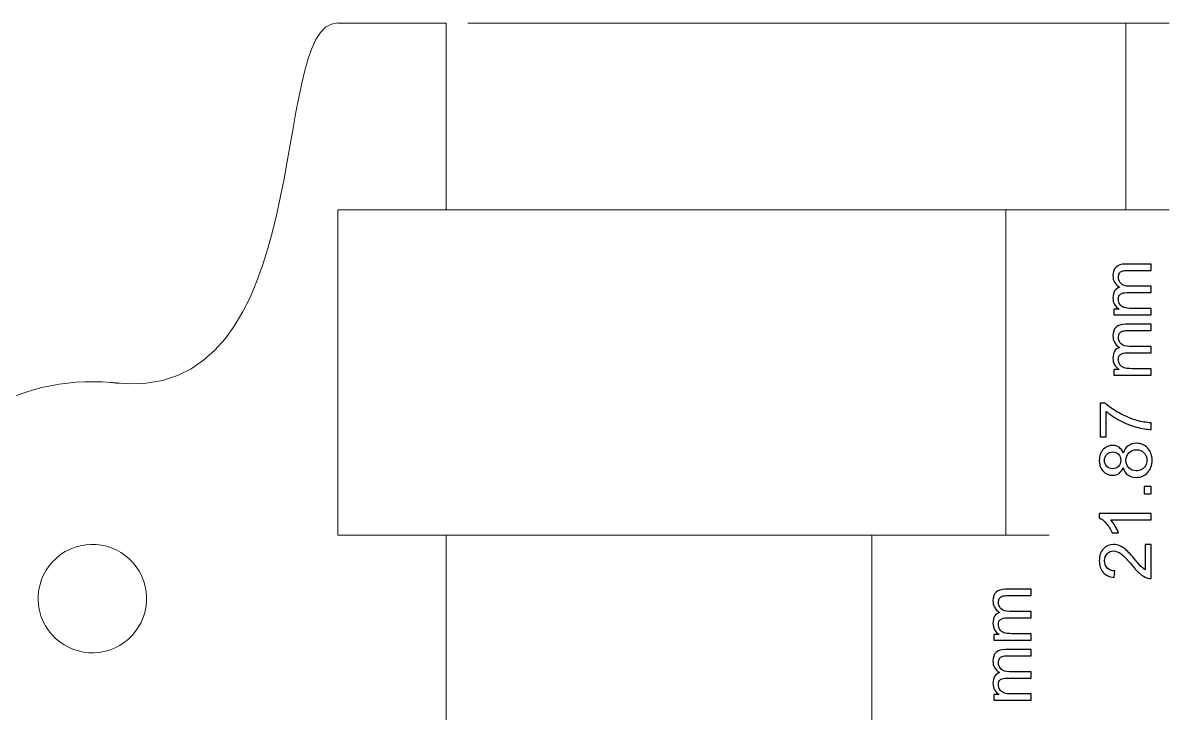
# Model space of a CAD drawing. Header units: millimetres. Extents: x -819 to 558, y -342 to 336.
# Drawn here: x 377 to 511.2, y 196 to 276.9 of the extents above; entities that cross this region are included whole.
import ezdxf

# ---------------------------------------------------------------- set-up
doc = ezdxf.new("R2010")
doc.units = ezdxf.units.MM
doc.header["$MEASUREMENT"] = 0
doc.layers.add('#Layer 1', color=7, linetype='Continuous')

msp = doc.modelspace()

# ---------------------------------------------------------------- linework, layer by layer
at = {"layer": '#Layer 1', "color": 22, "lineweight": 9}
for points in [[(387.0585, 234.7641), (412.2232, 231.2363), (405.4029, 276.8625), (413.8696, 276.8625)], [(413.8679, 216.8613), (413.8679, 216.8613), (413.8679, 254.9606), (413.8679, 254.9606)], [(426.5677, 216.8613), (426.5677, 216.8613), (426.5677, 171.6072), (426.5677, 171.6072)]]:
    msp.add_open_spline(points, degree=3, dxfattribs=at)
for points, knots in [([(413.8679, 276.8335), (413.8679, 276.8335), (426.5677, 276.8335), (426.5677, 276.8335), (426.5677, 276.8335), (426.5677, 276.8335), (426.5677, 254.9606), (426.5677, 254.9606)], [0, 0, 0, 0, 0.5, 0.5, 0.5, 0.5, 1, 1, 1, 1]), ([(426.5677, 216.8613), (426.5677, 216.8613), (413.8679, 216.8613), (413.8679, 216.8613), (413.8679, 216.8613), (413.8679, 216.8613), (413.8679, 254.9606), (413.8679, 254.9606), (413.8679, 254.9606), (413.8679, 254.9606), (426.5677, 254.9606), (426.5677, 254.9606)], [0, 0, 0, 0, 0.33333333, 0.33333333, 0.33333333, 0.33333333, 0.66666667, 0.66666667, 0.66666667, 0.66666667, 1, 1, 1, 1]), ([(369.1412, 229.1643), (370.1612, 229.9884), (371.2585, 230.7439), (372.4299, 231.4203), (372.4299, 231.4203), (377.4107, 234.2959), (382.9607, 235.2928), (388.2593, 234.631)], [0, 0, 0, 0, 0.5, 0.5, 0.5, 0.5, 1, 1, 1, 1])]:
    msp.add_open_spline(points, degree=3, knots=knots, dxfattribs=at)
at = {"layer": '#Layer 1', "color": 250, "lineweight": 20}
for points in [[(429.1079, 276.8335), (429.1079, 276.8335), (511.2328, 276.8335), (511.2328, 276.8335)], [(506.1528, 254.9606), (506.1528, 254.9606), (506.1528, 276.8335), (506.1528, 276.8335)], [(416.4081, 254.9606), (416.4081, 254.9606), (497.181, 254.9606), (497.181, 254.9606)], [(429.1077, 254.9606), (429.1077, 254.9606), (511.2328, 254.9606), (511.2328, 254.9606)], [(492.101, 216.8613), (492.101, 216.8613), (492.101, 254.9606), (492.101, 254.9606)], [(416.4079, 216.8613), (416.4079, 216.8613), (497.181, 216.8613), (497.181, 216.8613)], [(429.1077, 216.8613), (429.1077, 216.8613), (481.5144, 216.8613), (481.5144, 216.8613)], [(476.4344, 171.6072), (476.4344, 171.6072), (476.4344, 216.8613), (476.4344, 216.8613)]]:
    msp.add_open_spline(points, degree=3, dxfattribs=at)
at = {"layer": '#Layer 1', "color": 250}
for points, knots in [([(509.1444, 242.6627), (509.1444, 242.6627), (504.7544, 242.6627), (504.7544, 242.6627), (504.7544, 242.6627), (504.7544, 242.6627), (504.7544, 243.3273), (504.7544, 243.3273), (504.7544, 243.3273), (504.7544, 243.3273), (505.3697, 243.3273), (505.3697, 243.3273), (505.3697, 243.3273), (505.1552, 243.4656), (504.9816, 243.6491), (504.8518, 243.8777), (504.8518, 243.8777), (504.7205, 244.1063), (504.6542, 244.3673), (504.6542, 244.6594), (504.6542, 244.6594), (504.6542, 244.984), (504.722, 245.2507), (504.8574, 245.4581), (504.8574, 245.4581), (504.9929, 245.667), (505.1806, 245.8137), (505.4233, 245.8984), (505.4233, 245.8984), (504.911, 246.2469), (504.6542, 246.6985), (504.6542, 247.2545), (504.6542, 247.2545), (504.6542, 247.6905), (504.7756, 248.0249), (505.0169, 248.2592), (505.0169, 248.2592), (505.2582, 248.4934), (505.6293, 248.6106), (506.1303, 248.6106), (506.1303, 248.6106), (506.1303, 248.6106), (509.1444, 248.6106), (509.1444, 248.6106), (509.1444, 248.6106), (509.1444, 248.6106), (509.1444, 247.8711), (509.1444, 247.8711), (509.1444, 247.8711), (509.1444, 247.8711), (506.3786, 247.8711), (506.3786, 247.8711), (506.3786, 247.8711), (506.0809, 247.8711), (505.8664, 247.8471), (505.7351, 247.7992), (505.7351, 247.7992), (505.6053, 247.7498), (505.4995, 247.6623), (505.4191, 247.5367), (505.4191, 247.5367), (505.34, 247.4097), (505.2991, 247.2601), (505.2991, 247.0894), (505.2991, 247.0894), (505.2991, 246.7803), (505.4021, 246.5249), (505.6081, 246.3203), (505.6081, 246.3203), (505.8128, 246.1171), (506.1415, 246.0141), (506.5931, 246.0141), (506.5931, 246.0141), (506.5931, 246.0141), (509.1444, 246.0141), (509.1444, 246.0141), (509.1444, 246.0141), (509.1444, 246.0141), (509.1444, 245.2704), (509.1444, 245.2704), (509.1444, 245.2704), (509.1444, 245.2704), (506.2925, 245.2704), (506.2925, 245.2704), (506.2925, 245.2704), (505.9609, 245.2704), (505.7126, 245.2098), (505.5475, 245.0884), (505.5475, 245.0884), (505.3824, 244.9671), (505.2991, 244.7695), (505.2991, 244.4929), (505.2991, 244.4929), (505.2991, 244.2841), (505.3541, 244.0908), (505.4656, 243.913), (505.4656, 243.913), (505.5757, 243.7352), (505.7366, 243.6053), (505.9482, 243.5263), (505.9482, 243.5263), (506.1613, 243.4459), (506.4675, 243.4064), (506.8669, 243.4064), (506.8669, 243.4064), (506.8669, 243.4064), (509.1444, 243.4064), (509.1444, 243.4064), (509.1444, 243.4064), (509.1444, 243.4064), (509.1444, 242.6627), (509.1444, 242.6627)], [0, 0, 0, 0, 0.03571429, 0.03571429, 0.03571429, 0.03571429, 0.07142857, 0.07142857, 0.07142857, 0.07142857, 0.10714286, 0.10714286, 0.10714286, 0.10714286, 0.14285714, 0.14285714, 0.14285714, 0.14285714, 0.17857143, 0.17857143, 0.17857143, 0.17857143, 0.21428571, 0.21428571, 0.21428571, 0.21428571, 0.25, 0.25, 0.25, 0.25, 0.28571429, 0.28571429, 0.28571429, 0.28571429, 0.32142857, 0.32142857, 0.32142857, 0.32142857, 0.35714286, 0.35714286, 0.35714286, 0.35714286, 0.39285714, 0.39285714, 0.39285714, 0.39285714, 0.42857143, 0.42857143, 0.42857143, 0.42857143, 0.46428571, 0.46428571, 0.46428571, 0.46428571, 0.5, 0.5, 0.5, 0.5, 0.53571429, 0.53571429, 0.53571429, 0.53571429, 0.57142857, 0.57142857, 0.57142857, 0.57142857, 0.60714286, 0.60714286, 0.60714286, 0.60714286, 0.64285714, 0.64285714, 0.64285714, 0.64285714, 0.67857143, 0.67857143, 0.67857143, 0.67857143, 0.71428571, 0.71428571, 0.71428571, 0.71428571, 0.75, 0.75, 0.75, 0.75, 0.78571429, 0.78571429, 0.78571429, 0.78571429, 0.82142857, 0.82142857, 0.82142857, 0.82142857, 0.85714286, 0.85714286, 0.85714286, 0.85714286, 0.89285714, 0.89285714, 0.89285714, 0.89285714, 0.92857143, 0.92857143, 0.92857143, 0.92857143, 0.96428571, 0.96428571, 0.96428571, 0.96428571, 1, 1, 1, 1]), ([(509.1444, 235.6099), (509.1444, 235.6099), (504.7544, 235.6099), (504.7544, 235.6099), (504.7544, 235.6099), (504.7544, 235.6099), (504.7544, 236.2745), (504.7544, 236.2745), (504.7544, 236.2745), (504.7544, 236.2745), (505.3697, 236.2745), (505.3697, 236.2745), (505.3697, 236.2745), (505.1552, 236.4128), (504.9816, 236.5963), (504.8518, 236.8249), (504.8518, 236.8249), (504.7205, 237.0535), (504.6542, 237.3145), (504.6542, 237.6066), (504.6542, 237.6066), (504.6542, 237.9312), (504.722, 238.1979), (504.8574, 238.4053), (504.8574, 238.4053), (504.9929, 238.6142), (505.1806, 238.7609), (505.4233, 238.8456), (505.4233, 238.8456), (504.911, 239.1941), (504.6542, 239.6457), (504.6542, 240.2017), (504.6542, 240.2017), (504.6542, 240.6377), (504.7756, 240.9721), (505.0169, 241.2064), (505.0169, 241.2064), (505.2582, 241.4406), (505.6293, 241.5578), (506.1303, 241.5578), (506.1303, 241.5578), (506.1303, 241.5578), (509.1444, 241.5578), (509.1444, 241.5578), (509.1444, 241.5578), (509.1444, 241.5578), (509.1444, 240.8183), (509.1444, 240.8183), (509.1444, 240.8183), (509.1444, 240.8183), (506.3786, 240.8183), (506.3786, 240.8183), (506.3786, 240.8183), (506.0809, 240.8183), (505.8664, 240.7943), (505.7351, 240.7464), (505.7351, 240.7464), (505.6053, 240.697), (505.4995, 240.6095), (505.4191, 240.4839), (505.4191, 240.4839), (505.34, 240.3569), (505.2991, 240.2073), (505.2991, 240.0366), (505.2991, 240.0366), (505.2991, 239.7275), (505.4021, 239.4721), (505.6081, 239.2675), (505.6081, 239.2675), (505.8128, 239.0643), (506.1415, 238.9613), (506.5931, 238.9613), (506.5931, 238.9613), (506.5931, 238.9613), (509.1444, 238.9613), (509.1444, 238.9613), (509.1444, 238.9613), (509.1444, 238.9613), (509.1444, 238.2176), (509.1444, 238.2176), (509.1444, 238.2176), (509.1444, 238.2176), (506.2925, 238.2176), (506.2925, 238.2176), (506.2925, 238.2176), (505.9609, 238.2176), (505.7126, 238.157), (505.5475, 238.0356), (505.5475, 238.0356), (505.3824, 237.9143), (505.2991, 237.7167), (505.2991, 237.4401), (505.2991, 237.4401), (505.2991, 237.2313), (505.3541, 237.038), (505.4656, 236.8602), (505.4656, 236.8602), (505.5757, 236.6824), (505.7366, 236.5525), (505.9482, 236.4735), (505.9482, 236.4735), (506.1613, 236.3931), (506.4675, 236.3536), (506.8669, 236.3536), (506.8669, 236.3536), (506.8669, 236.3536), (509.1444, 236.3536), (509.1444, 236.3536), (509.1444, 236.3536), (509.1444, 236.3536), (509.1444, 235.6099), (509.1444, 235.6099)], [0, 0, 0, 0, 0.03571429, 0.03571429, 0.03571429, 0.03571429, 0.07142857, 0.07142857, 0.07142857, 0.07142857, 0.10714286, 0.10714286, 0.10714286, 0.10714286, 0.14285714, 0.14285714, 0.14285714, 0.14285714, 0.17857143, 0.17857143, 0.17857143, 0.17857143, 0.21428571, 0.21428571, 0.21428571, 0.21428571, 0.25, 0.25, 0.25, 0.25, 0.28571429, 0.28571429, 0.28571429, 0.28571429, 0.32142857, 0.32142857, 0.32142857, 0.32142857, 0.35714286, 0.35714286, 0.35714286, 0.35714286, 0.39285714, 0.39285714, 0.39285714, 0.39285714, 0.42857143, 0.42857143, 0.42857143, 0.42857143, 0.46428571, 0.46428571, 0.46428571, 0.46428571, 0.5, 0.5, 0.5, 0.5, 0.53571429, 0.53571429, 0.53571429, 0.53571429, 0.57142857, 0.57142857, 0.57142857, 0.57142857, 0.60714286, 0.60714286, 0.60714286, 0.60714286, 0.64285714, 0.64285714, 0.64285714, 0.64285714, 0.67857143, 0.67857143, 0.67857143, 0.67857143, 0.71428571, 0.71428571, 0.71428571, 0.71428571, 0.75, 0.75, 0.75, 0.75, 0.78571429, 0.78571429, 0.78571429, 0.78571429, 0.82142857, 0.82142857, 0.82142857, 0.82142857, 0.85714286, 0.85714286, 0.85714286, 0.85714286, 0.89285714, 0.89285714, 0.89285714, 0.89285714, 0.92857143, 0.92857143, 0.92857143, 0.92857143, 0.96428571, 0.96428571, 0.96428571, 0.96428571, 1, 1, 1, 1]), ([(503.8781, 228.3907), (503.8781, 228.3907), (503.1627, 228.3907), (503.1627, 228.3907), (503.1627, 228.3907), (503.1627, 228.3907), (503.1627, 232.3136), (503.1627, 232.3136), (503.1627, 232.3136), (503.1627, 232.3136), (503.7412, 232.3136), (503.7412, 232.3136), (503.7412, 232.3136), (504.1519, 231.9283), (504.698, 231.5459), (505.3781, 231.1663), (505.3781, 231.1663), (506.0583, 230.7881), (506.7596, 230.4946), (507.4779, 230.2886), (507.4779, 230.2886), (507.9859, 230.139), (508.5404, 230.0445), (509.1444, 230.0036), (509.1444, 230.0036), (509.1444, 230.0036), (509.1444, 229.2387), (509.1444, 229.2387), (509.1444, 229.2387), (508.6674, 229.2472), (508.0917, 229.3403), (507.4158, 229.5196), (507.4158, 229.5196), (506.7413, 229.6988), (506.0893, 229.9556), (505.4628, 230.29), (505.4628, 230.29), (504.8363, 230.6259), (504.3071, 230.9815), (503.8781, 231.3596), (503.8781, 231.3596), (503.8781, 231.3596), (503.8781, 228.3907), (503.8781, 228.3907)], [0, 0, 0, 0, 0.09090909, 0.09090909, 0.09090909, 0.09090909, 0.18181818, 0.18181818, 0.18181818, 0.18181818, 0.27272727, 0.27272727, 0.27272727, 0.27272727, 0.36363636, 0.36363636, 0.36363636, 0.36363636, 0.45454545, 0.45454545, 0.45454545, 0.45454545, 0.54545455, 0.54545455, 0.54545455, 0.54545455, 0.63636364, 0.63636364, 0.63636364, 0.63636364, 0.72727273, 0.72727273, 0.72727273, 0.72727273, 0.81818182, 0.81818182, 0.81818182, 0.81818182, 0.90909091, 0.90909091, 0.90909091, 0.90909091, 1, 1, 1, 1]), ([(505.8579, 224.7782), (505.745, 224.4692), (505.5842, 224.2406), (505.3739, 224.091), (505.3739, 224.091), (505.1651, 223.9428), (504.9139, 223.868), (504.6218, 223.868), (504.6218, 223.868), (504.1801, 223.868), (503.8104, 224.0261), (503.5098, 224.3436), (503.5098, 224.3436), (503.2092, 224.6611), (503.0597, 225.0816), (503.0597, 225.6079), (503.0597, 225.6079), (503.0597, 226.1371), (503.2121, 226.5633), (503.5197, 226.8864), (503.5197, 226.8864), (503.8273, 227.2081), (504.2013, 227.369), (504.6429, 227.369), (504.6429, 227.369), (504.9238, 227.369), (505.1679, 227.2956), (505.3767, 227.1489), (505.3767, 227.1489), (505.5842, 227.0007), (505.745, 226.7777), (505.8579, 226.4772), (505.8579, 226.4772), (505.9793, 226.8483), (506.1754, 227.1319), (506.4449, 227.3267), (506.4449, 227.3267), (506.7145, 227.52), (507.0376, 227.6174), (507.4115, 227.6174), (507.4115, 227.6174), (507.9308, 227.6174), (508.3655, 227.4339), (508.7182, 227.0684), (508.7182, 227.0684), (509.071, 226.7015), (509.2474, 226.2189), (509.2474, 225.6206), (509.2474, 225.6206), (509.2474, 225.0223), (509.071, 224.5411), (508.7168, 224.1742), (508.7168, 224.1742), (508.3626, 223.8073), (507.921, 223.6239), (507.3918, 223.6239), (507.3918, 223.6239), (506.9981, 223.6239), (506.6679, 223.7241), (506.4012, 223.9245), (506.4012, 223.9245), (506.1359, 224.1234), (505.9539, 224.4085), (505.8579, 224.7782)], [0, 0, 0, 0, 0.0625, 0.0625, 0.0625, 0.0625, 0.125, 0.125, 0.125, 0.125, 0.1875, 0.1875, 0.1875, 0.1875, 0.25, 0.25, 0.25, 0.25, 0.3125, 0.3125, 0.3125, 0.3125, 0.375, 0.375, 0.375, 0.375, 0.4375, 0.4375, 0.4375, 0.4375, 0.5, 0.5, 0.5, 0.5, 0.5625, 0.5625, 0.5625, 0.5625, 0.625, 0.625, 0.625, 0.625, 0.6875, 0.6875, 0.6875, 0.6875, 0.75, 0.75, 0.75, 0.75, 0.8125, 0.8125, 0.8125, 0.8125, 0.875, 0.875, 0.875, 0.875, 0.9375, 0.9375, 0.9375, 0.9375, 1, 1, 1, 1]), ([(504.5964, 224.6286), (504.8828, 224.6286), (505.1171, 224.7218), (505.2991, 224.9052), (505.2991, 224.9052), (505.4811, 225.0901), (505.5729, 225.3299), (505.5729, 225.6249), (505.5729, 225.6249), (505.5729, 225.9113), (505.4826, 226.147), (505.3019, 226.3304), (505.3019, 226.3304), (505.1213, 226.5139), (504.8998, 226.6042), (504.6387, 226.6042), (504.6387, 226.6042), (504.3649, 226.6042), (504.1363, 226.511), (503.9501, 226.322), (503.9501, 226.322), (503.7638, 226.1329), (503.6707, 225.8986), (503.6707, 225.6164), (503.6707, 225.6164), (503.6707, 225.3328), (503.7624, 225.0971), (503.943, 224.9094), (503.943, 224.9094), (504.1251, 224.7218), (504.3438, 224.6286), (504.5964, 224.6286)], [0, 0, 0, 0, 0.125, 0.125, 0.125, 0.125, 0.25, 0.25, 0.25, 0.25, 0.375, 0.375, 0.375, 0.375, 0.5, 0.5, 0.5, 0.5, 0.625, 0.625, 0.625, 0.625, 0.75, 0.75, 0.75, 0.75, 0.875, 0.875, 0.875, 0.875, 1, 1, 1, 1]), ([(507.396, 224.3887), (507.6077, 224.3887), (507.8137, 224.4395), (508.0113, 224.5397), (508.0113, 224.5397), (508.2102, 224.6399), (508.3641, 224.7895), (508.4727, 224.9885), (508.4727, 224.9885), (508.5814, 225.1874), (508.6364, 225.4005), (508.6364, 225.6291), (508.6364, 225.6291), (508.6364, 225.9847), (508.5221, 226.2782), (508.2921, 226.5096), (508.2921, 226.5096), (508.0635, 226.7411), (507.7728, 226.8568), (507.42, 226.8568), (507.42, 226.8568), (507.0616, 226.8568), (506.7653, 226.7382), (506.531, 226.4998), (506.531, 226.4998), (506.2968, 226.2613), (506.1796, 225.9621), (506.1796, 225.6037), (506.1796, 225.6037), (506.1796, 225.2537), (506.2954, 224.9645), (506.5282, 224.7345), (506.5282, 224.7345), (506.7596, 224.5044), (507.0489, 224.3887), (507.396, 224.3887)], [0, 0, 0, 0, 0.11111111, 0.11111111, 0.11111111, 0.11111111, 0.22222222, 0.22222222, 0.22222222, 0.22222222, 0.33333333, 0.33333333, 0.33333333, 0.33333333, 0.44444444, 0.44444444, 0.44444444, 0.44444444, 0.55555556, 0.55555556, 0.55555556, 0.55555556, 0.66666667, 0.66666667, 0.66666667, 0.66666667, 0.77777778, 0.77777778, 0.77777778, 0.77777778, 0.88888889, 0.88888889, 0.88888889, 0.88888889, 1, 1, 1, 1]), ([(509.1444, 221.6978), (509.1444, 221.6978), (508.2963, 221.6978), (508.2963, 221.6978), (508.2963, 221.6978), (508.2963, 221.6978), (508.2963, 222.5458), (508.2963, 222.5458), (508.2963, 222.5458), (508.2963, 222.5458), (509.1444, 222.5458), (509.1444, 222.5458), (509.1444, 222.5458), (509.1444, 222.5458), (509.1444, 221.6978), (509.1444, 221.6978)], [0, 0, 0, 0, 0.25, 0.25, 0.25, 0.25, 0.5, 0.5, 0.5, 0.5, 0.75, 0.75, 0.75, 0.75, 1, 1, 1, 1]), ([(509.1444, 219.3736), (509.1444, 219.3736), (509.1444, 218.63), (509.1444, 218.63), (509.1444, 218.63), (509.1444, 218.63), (504.403, 218.63), (504.403, 218.63), (504.403, 218.63), (504.5738, 218.4508), (504.7445, 218.2165), (504.9153, 217.9258), (504.9153, 217.9258), (505.086, 217.6337), (505.2144, 217.3727), (505.2991, 217.1413), (505.2991, 217.1413), (505.2991, 217.1413), (504.5808, 217.1413), (504.5808, 217.1413), (504.5808, 217.1413), (504.3847, 217.5575), (504.1476, 217.9216), (503.8696, 218.2335), (503.8696, 218.2335), (503.5902, 218.5439), (503.3207, 218.7655), (503.0597, 218.8953), (503.0597, 218.8953), (503.0597, 218.8953), (503.0597, 219.3736), (503.0597, 219.3736), (503.0597, 219.3736), (503.0597, 219.3736), (509.1444, 219.3736), (509.1444, 219.3736)], [0, 0, 0, 0, 0.11111111, 0.11111111, 0.11111111, 0.11111111, 0.22222222, 0.22222222, 0.22222222, 0.22222222, 0.33333333, 0.33333333, 0.33333333, 0.33333333, 0.44444444, 0.44444444, 0.44444444, 0.44444444, 0.55555556, 0.55555556, 0.55555556, 0.55555556, 0.66666667, 0.66666667, 0.66666667, 0.66666667, 0.77777778, 0.77777778, 0.77777778, 0.77777778, 0.88888889, 0.88888889, 0.88888889, 0.88888889, 1, 1, 1, 1]), ([(508.429, 215.7739), (508.429, 215.7739), (509.1444, 215.7739), (509.1444, 215.7739), (509.1444, 215.7739), (509.1444, 215.7739), (509.1444, 211.7677), (509.1444, 211.7677), (509.1444, 211.7677), (508.9652, 211.7621), (508.793, 211.7903), (508.6279, 211.8538), (508.6279, 211.8538), (508.3542, 211.9554), (508.0861, 212.1191), (507.8222, 212.3435), (507.8222, 212.3435), (507.5569, 212.5692), (507.2507, 212.8938), (506.9035, 213.3171), (506.9035, 213.3171), (506.3631, 213.9761), (505.9355, 214.422), (505.6194, 214.6535), (505.6194, 214.6535), (505.3048, 214.8849), (505.0056, 215.0006), (504.7248, 215.0006), (504.7248, 215.0006), (504.4299, 215.0006), (504.1815, 214.8948), (503.9783, 214.6845), (503.9783, 214.6845), (503.7765, 214.4728), (503.6749, 214.1977), (503.6749, 213.859), (503.6749, 213.859), (503.6749, 213.5006), (503.7822, 213.2141), (503.9981, 212.9996), (503.9981, 212.9996), (504.2125, 212.7837), (504.5103, 212.6751), (504.8899, 212.6722), (504.8899, 212.6722), (504.8899, 212.6722), (504.8123, 211.9074), (504.8123, 211.9074), (504.8123, 211.9074), (504.2408, 211.9596), (503.8061, 212.1572), (503.507, 212.4987), (503.507, 212.4987), (503.2078, 212.8402), (503.0597, 213.3002), (503.0597, 213.8759), (503.0597, 213.8759), (503.0597, 214.4573), (503.2205, 214.9173), (503.5423, 215.256), (503.5423, 215.256), (503.8654, 215.5961), (504.2648, 215.7654), (504.7417, 215.7654), (504.7417, 215.7654), (504.9844, 215.7654), (505.2229, 215.716), (505.4572, 215.6158), (505.4572, 215.6158), (505.6914, 215.5171), (505.9383, 215.352), (506.1966, 215.1219), (506.1966, 215.1219), (506.4562, 214.8919), (506.8118, 214.5095), (507.2634, 213.9747), (507.2634, 213.9747), (507.6387, 213.5288), (507.8927, 213.2423), (508.0268, 213.1153), (508.0268, 213.1153), (508.1594, 212.9883), (508.2935, 212.8839), (508.429, 212.8007), (508.429, 212.8007), (508.429, 212.8007), (508.429, 215.7739), (508.429, 215.7739)], [0, 0, 0, 0, 0.04545455, 0.04545455, 0.04545455, 0.04545455, 0.09090909, 0.09090909, 0.09090909, 0.09090909, 0.13636364, 0.13636364, 0.13636364, 0.13636364, 0.18181818, 0.18181818, 0.18181818, 0.18181818, 0.22727273, 0.22727273, 0.22727273, 0.22727273, 0.27272727, 0.27272727, 0.27272727, 0.27272727, 0.31818182, 0.31818182, 0.31818182, 0.31818182, 0.36363636, 0.36363636, 0.36363636, 0.36363636, 0.40909091, 0.40909091, 0.40909091, 0.40909091, 0.45454545, 0.45454545, 0.45454545, 0.45454545, 0.5, 0.5, 0.5, 0.5, 0.54545455, 0.54545455, 0.54545455, 0.54545455, 0.59090909, 0.59090909, 0.59090909, 0.59090909, 0.63636364, 0.63636364, 0.63636364, 0.63636364, 0.68181818, 0.68181818, 0.68181818, 0.68181818, 0.72727273, 0.72727273, 0.72727273, 0.72727273, 0.77272727, 0.77272727, 0.77272727, 0.77272727, 0.81818182, 0.81818182, 0.81818182, 0.81818182, 0.86363636, 0.86363636, 0.86363636, 0.86363636, 0.90909091, 0.90909091, 0.90909091, 0.90909091, 0.95454545, 0.95454545, 0.95454545, 0.95454545, 1, 1, 1, 1]), ([(495.0905, 204.5634), (495.0905, 204.5634), (490.7005, 204.5634), (490.7005, 204.5634), (490.7005, 204.5634), (490.7005, 204.5634), (490.7005, 205.228), (490.7005, 205.228), (490.7005, 205.228), (490.7005, 205.228), (491.3158, 205.228), (491.3158, 205.228), (491.3158, 205.228), (491.1013, 205.3663), (490.9277, 205.5498), (490.7979, 205.7784), (490.7979, 205.7784), (490.6666, 206.007), (490.6003, 206.268), (490.6003, 206.5601), (490.6003, 206.5601), (490.6003, 206.8847), (490.6681, 207.1514), (490.8035, 207.3588), (490.8035, 207.3588), (490.939, 207.5677), (491.1267, 207.7144), (491.3694, 207.7991), (491.3694, 207.7991), (490.8571, 208.1476), (490.6003, 208.5992), (490.6003, 209.1552), (490.6003, 209.1552), (490.6003, 209.5912), (490.7217, 209.9256), (490.963, 210.1599), (490.963, 210.1599), (491.2043, 210.3941), (491.5754, 210.5113), (492.0764, 210.5113), (492.0764, 210.5113), (492.0764, 210.5113), (495.0905, 210.5113), (495.0905, 210.5113), (495.0905, 210.5113), (495.0905, 210.5113), (495.0905, 209.7718), (495.0905, 209.7718), (495.0905, 209.7718), (495.0905, 209.7718), (492.3247, 209.7718), (492.3247, 209.7718), (492.3247, 209.7718), (492.027, 209.7718), (491.8125, 209.7478), (491.6812, 209.6999), (491.6812, 209.6999), (491.5514, 209.6505), (491.4456, 209.563), (491.3652, 209.4374), (491.3652, 209.4374), (491.2861, 209.3104), (491.2452, 209.1608), (491.2452, 208.9901), (491.2452, 208.9901), (491.2452, 208.681), (491.3482, 208.4256), (491.5542, 208.221), (491.5542, 208.221), (491.7589, 208.0178), (492.0876, 207.9148), (492.5392, 207.9148), (492.5392, 207.9148), (492.5392, 207.9148), (495.0905, 207.9148), (495.0905, 207.9148), (495.0905, 207.9148), (495.0905, 207.9148), (495.0905, 207.1711), (495.0905, 207.1711), (495.0905, 207.1711), (495.0905, 207.1711), (492.2386, 207.1711), (492.2386, 207.1711), (492.2386, 207.1711), (491.907, 207.1711), (491.6587, 207.1105), (491.4936, 206.9891), (491.4936, 206.9891), (491.3285, 206.8678), (491.2452, 206.6702), (491.2452, 206.3936), (491.2452, 206.3936), (491.2452, 206.1848), (491.3002, 205.9915), (491.4117, 205.8137), (491.4117, 205.8137), (491.5218, 205.6359), (491.6827, 205.506), (491.8943, 205.427), (491.8943, 205.427), (492.1074, 205.3466), (492.4136, 205.3071), (492.813, 205.3071), (492.813, 205.3071), (492.813, 205.3071), (495.0905, 205.3071), (495.0905, 205.3071), (495.0905, 205.3071), (495.0905, 205.3071), (495.0905, 204.5634), (495.0905, 204.5634)], [0, 0, 0, 0, 0.03571429, 0.03571429, 0.03571429, 0.03571429, 0.07142857, 0.07142857, 0.07142857, 0.07142857, 0.10714286, 0.10714286, 0.10714286, 0.10714286, 0.14285714, 0.14285714, 0.14285714, 0.14285714, 0.17857143, 0.17857143, 0.17857143, 0.17857143, 0.21428571, 0.21428571, 0.21428571, 0.21428571, 0.25, 0.25, 0.25, 0.25, 0.28571429, 0.28571429, 0.28571429, 0.28571429, 0.32142857, 0.32142857, 0.32142857, 0.32142857, 0.35714286, 0.35714286, 0.35714286, 0.35714286, 0.39285714, 0.39285714, 0.39285714, 0.39285714, 0.42857143, 0.42857143, 0.42857143, 0.42857143, 0.46428571, 0.46428571, 0.46428571, 0.46428571, 0.5, 0.5, 0.5, 0.5, 0.53571429, 0.53571429, 0.53571429, 0.53571429, 0.57142857, 0.57142857, 0.57142857, 0.57142857, 0.60714286, 0.60714286, 0.60714286, 0.60714286, 0.64285714, 0.64285714, 0.64285714, 0.64285714, 0.67857143, 0.67857143, 0.67857143, 0.67857143, 0.71428571, 0.71428571, 0.71428571, 0.71428571, 0.75, 0.75, 0.75, 0.75, 0.78571429, 0.78571429, 0.78571429, 0.78571429, 0.82142857, 0.82142857, 0.82142857, 0.82142857, 0.85714286, 0.85714286, 0.85714286, 0.85714286, 0.89285714, 0.89285714, 0.89285714, 0.89285714, 0.92857143, 0.92857143, 0.92857143, 0.92857143, 0.96428571, 0.96428571, 0.96428571, 0.96428571, 1, 1, 1, 1]), ([(495.0905, 197.5106), (495.0905, 197.5106), (490.7005, 197.5106), (490.7005, 197.5106), (490.7005, 197.5106), (490.7005, 197.5106), (490.7005, 198.1752), (490.7005, 198.1752), (490.7005, 198.1752), (490.7005, 198.1752), (491.3158, 198.1752), (491.3158, 198.1752), (491.3158, 198.1752), (491.1013, 198.3135), (490.9277, 198.497), (490.7979, 198.7256), (490.7979, 198.7256), (490.6666, 198.9542), (490.6003, 199.2152), (490.6003, 199.5073), (490.6003, 199.5073), (490.6003, 199.8319), (490.6681, 200.0986), (490.8035, 200.306), (490.8035, 200.306), (490.939, 200.5149), (491.1267, 200.6616), (491.3694, 200.7463), (491.3694, 200.7463), (490.8571, 201.0948), (490.6003, 201.5464), (490.6003, 202.1024), (490.6003, 202.1024), (490.6003, 202.5384), (490.7217, 202.8728), (490.963, 203.1071), (490.963, 203.1071), (491.2043, 203.3413), (491.5754, 203.4585), (492.0764, 203.4585), (492.0764, 203.4585), (492.0764, 203.4585), (495.0905, 203.4585), (495.0905, 203.4585), (495.0905, 203.4585), (495.0905, 203.4585), (495.0905, 202.719), (495.0905, 202.719), (495.0905, 202.719), (495.0905, 202.719), (492.3247, 202.719), (492.3247, 202.719), (492.3247, 202.719), (492.027, 202.719), (491.8125, 202.695), (491.6812, 202.6471), (491.6812, 202.6471), (491.5514, 202.5977), (491.4456, 202.5102), (491.3652, 202.3846), (491.3652, 202.3846), (491.2861, 202.2576), (491.2452, 202.108), (491.2452, 201.9373), (491.2452, 201.9373), (491.2452, 201.6282), (491.3482, 201.3728), (491.5542, 201.1682), (491.5542, 201.1682), (491.7589, 200.965), (492.0876, 200.862), (492.5392, 200.862), (492.5392, 200.862), (492.5392, 200.862), (495.0905, 200.862), (495.0905, 200.862), (495.0905, 200.862), (495.0905, 200.862), (495.0905, 200.1183), (495.0905, 200.1183), (495.0905, 200.1183), (495.0905, 200.1183), (492.2386, 200.1183), (492.2386, 200.1183), (492.2386, 200.1183), (491.907, 200.1183), (491.6587, 200.0577), (491.4936, 199.9363), (491.4936, 199.9363), (491.3285, 199.815), (491.2452, 199.6174), (491.2452, 199.3408), (491.2452, 199.3408), (491.2452, 199.132), (491.3002, 198.9387), (491.4117, 198.7609), (491.4117, 198.7609), (491.5218, 198.5831), (491.6827, 198.4532), (491.8943, 198.3742), (491.8943, 198.3742), (492.1074, 198.2938), (492.4136, 198.2543), (492.813, 198.2543), (492.813, 198.2543), (492.813, 198.2543), (495.0905, 198.2543), (495.0905, 198.2543), (495.0905, 198.2543), (495.0905, 198.2543), (495.0905, 197.5106), (495.0905, 197.5106)], [0, 0, 0, 0, 0.03571429, 0.03571429, 0.03571429, 0.03571429, 0.07142857, 0.07142857, 0.07142857, 0.07142857, 0.10714286, 0.10714286, 0.10714286, 0.10714286, 0.14285714, 0.14285714, 0.14285714, 0.14285714, 0.17857143, 0.17857143, 0.17857143, 0.17857143, 0.21428571, 0.21428571, 0.21428571, 0.21428571, 0.25, 0.25, 0.25, 0.25, 0.28571429, 0.28571429, 0.28571429, 0.28571429, 0.32142857, 0.32142857, 0.32142857, 0.32142857, 0.35714286, 0.35714286, 0.35714286, 0.35714286, 0.39285714, 0.39285714, 0.39285714, 0.39285714, 0.42857143, 0.42857143, 0.42857143, 0.42857143, 0.46428571, 0.46428571, 0.46428571, 0.46428571, 0.5, 0.5, 0.5, 0.5, 0.53571429, 0.53571429, 0.53571429, 0.53571429, 0.57142857, 0.57142857, 0.57142857, 0.57142857, 0.60714286, 0.60714286, 0.60714286, 0.60714286, 0.64285714, 0.64285714, 0.64285714, 0.64285714, 0.67857143, 0.67857143, 0.67857143, 0.67857143, 0.71428571, 0.71428571, 0.71428571, 0.71428571, 0.75, 0.75, 0.75, 0.75, 0.78571429, 0.78571429, 0.78571429, 0.78571429, 0.82142857, 0.82142857, 0.82142857, 0.82142857, 0.85714286, 0.85714286, 0.85714286, 0.85714286, 0.89285714, 0.89285714, 0.89285714, 0.89285714, 0.92857143, 0.92857143, 0.92857143, 0.92857143, 0.96428571, 0.96428571, 0.96428571, 0.96428571, 1, 1, 1, 1])]:
    msp.add_open_spline(points, degree=3, knots=knots, dxfattribs=at)
at = {"layer": '#Layer 1', "color": 7, "lineweight": 9}
msp.add_open_spline([(381.9549, 214.9224), (384.9921, 216.676), (388.8758, 215.6352), (390.629, 212.5983), (390.629, 212.5983), (392.3825, 209.5608), (391.3421, 205.6775), (388.3049, 203.924), (388.3049, 203.924), (385.2678, 202.1704), (381.3844, 203.2108), (379.6309, 206.2483), (379.6309, 206.2483), (377.8773, 209.2852), (378.9178, 213.1689), (381.9549, 214.9224)], degree=3, knots=[0, 0, 0, 0, 0.25, 0.25, 0.25, 0.25, 0.5, 0.5, 0.5, 0.5, 0.75, 0.75, 0.75, 0.75, 1, 1, 1, 1], dxfattribs=at)

doc.saveas('drawing.dxf')
